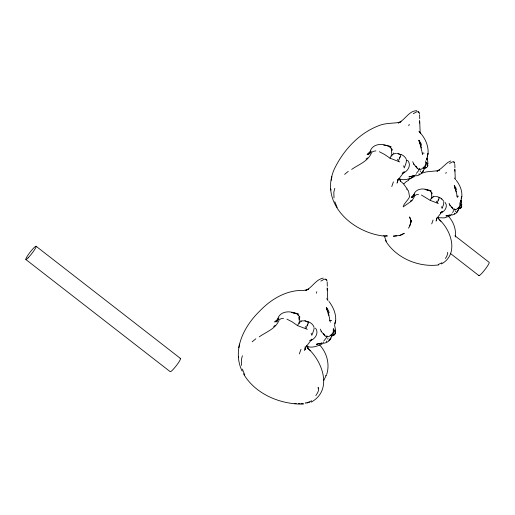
<?xml version="1.0" encoding="UTF-8"?>
<svg xmlns="http://www.w3.org/2000/svg" width="515" height="515" viewBox="0 0 515 515"><rect width="100%" height="100%" fill="white"/><g stroke="black" fill="none" stroke-linecap="round" stroke-linejoin="round"><path stroke-width="0.77" d="M327.868 339.25L327.888 338.143M420.292 171.83L420.304 170.729M455.382 211.704L455.395 210.783M333.321 328.319L333.244 332.181L330.855 335.548L333.192 335.13M425.738 160.905L425.66 164.761L423.279 168.128L425.609 167.71M459.908 202.633L459.844 205.839L457.861 208.626L459.798 208.279M327.321 286.231L327.186 282.207M419.738 118.817L419.603 114.794M454.925 167.697L454.816 164.356M335.593 321.772C336.45 314.414 333.405 307.185 328.963 301.462M428.01 154.352C428.931 145.932 425.004 137.595 419.191 131.692M461.794 197.194C462.509 191.084 459.979 185.085 456.29 180.34M455.299 237.003C456.322 229.561 453.586 221.83 448.501 216.371M426.806 159.978L427.952 153.522L427.263 156.232M461.17 198.751L461.743 196.505L460.732 202.427L461.002 200.496M426.845 159.882L427.057 158.33L426.748 159.006M323.24 278.1C317.073 279.156 313.326 285.233 308.601 288.825C304.841 291.374 300.052 290.067 295.829 290.821C281.834 292.842 269.422 300.908 259.811 310.989C244.213 326.001 231.705 349.82 242.159 371.173M416.847 110.699C409.135 110.616 405.46 119.474 399.061 122.467C391.806 123.516 384.203 122.982 377.36 126.252C358.183 134.055 343.222 150.631 334.344 169.023C319.313 202.736 351.578 232.162 383.244 235.999M315.508 328.132C319.332 332.857 315.051 339.507 309.747 340.788L311.871 339.173L305.382 347.67L305.472 347.342L305.131 349.531L305.163 346.601M406.303 160.242L407.931 160.712C411.749 165.437 407.468 172.087 402.17 173.375L404.288 171.753L397.805 180.25L397.895 179.922L397.554 182.11L397.683 179.896M442.102 211.633L436.797 218.418L436.514 220.233L436.565 218M326.562 341.812L326.703 341.014M418.985 174.392L419.12 173.594M454.301 213.828L454.417 213.165M320.961 331.119L324.991 335.857L326.555 336.791L326.375 337.814L323.961 340.756M413.384 163.699L417.408 168.437L418.978 169.371L418.798 170.394L416.384 173.336M449.653 204.951L452.994 208.884L454.294 209.663L452.595 212.566M239.481 344.078L238.825 347.709M331.905 176.664L331.248 180.289M335.136 334.132L335.123 331.621M427.553 166.712L427.547 164.208M461.414 207.455L461.408 205.369M299.267 323.62L299.975 322.03M391.69 156.206L392.398 154.616M431.647 198.732L432.233 197.412M242.365 355.704L241.406 359.644L241.574 365.399M334.789 188.284L333.823 192.224L333.997 197.985M334.84 323.645L335.529 320.942L334.602 325.345L335.516 329.69M326.71 374.411C330.006 364.208 326.838 352.595 319.577 344.876M304.577 350.599L305.472 347.342M397.001 183.186L397.895 179.922M436.051 221.122L436.797 218.418M308.955 402.312L309.367 402.17M307.674 347.284L307.835 346.801L308.054 348.829L307.674 347.284L306.586 346.73M400.258 179.381L400.47 181.409L400.194 179.561M409.779 225.873C413.159 212.135 410.378 227.533 408.273 228.106M316.326 293.177L316.815 291.748M408.743 125.757L409.238 124.327M445.803 173.458L446.209 172.274M438.754 217.967L438.619 218.366L437.718 217.909M299.357 353.947L300.992 349.247M391.773 186.527L393.415 181.834M431.718 223.903L433.076 220.002M307.326 329.336L297.606 325.622L299.299 321.933L301.584 321.482L300.895 320.388M399.749 161.922L390.029 158.202L391.722 154.513L394.001 154.062L393.312 152.968M438.336 203.477L430.27 200.393L431.673 197.329L433.566 196.955L432.993 196.048M413.416 196.582C414.073 189.301 421.862 187.64 427.643 189.893M313.938 326.806C312.888 324.418 310.706 322.403 308.137 321.83L308.285 323.092L305.891 328.622M406.361 159.393C405.311 156.998 403.123 154.983 400.554 154.41L400.709 155.672L398.314 161.201M440.241 197.599L439.005 197.245L439.134 198.288L437.145 202.884M305.112 327.463L305.492 326.51M397.529 160.043L397.915 159.09M436.495 201.919L436.81 201.127M312.199 334.473L313.712 330.257L314.227 327.952L313.886 327.662M404.616 167.053L406.129 162.837L406.47 160.133M442.379 207.732L443.634 204.236L443.776 202.086M332.613 335.22L334.306 330.559L333.733 329.632L334.879 330.611L335.291 332.626M425.036 167.8L426.723 163.146L426.15 162.212L427.296 163.191L427.708 165.206M459.322 208.356L460.725 204.494L460.249 203.721L461.202 204.532L461.543 206.206L460.404 207.944L460.938 208.034L459.695 208.588M335.053 333.714L335.613 332.529M427.476 166.3L428.036 165.109M461.35 207.107L461.813 206.122M331.924 336.218L330.997 335.767L331.924 336.218L328.982 340.537L331.003 338.033C329.22 341.728 325.544 343.763 321.489 343.202M413.822 195.462L413.075 196.749L414.8 194.052L412.303 197.393L414.234 194.863L412.708 196.337L414.524 194.619L411.234 197.348L414.189 195.134M370.613 151.622L369.313 153.818L370.214 152.26L369.725 153.618C370.517 144.844 379.903 142.842 386.868 145.558M278.197 319.043L276.896 321.231L277.791 319.68L277.308 321.032C278.1 312.264 287.486 310.262 294.451 312.972M323.735 380.521L326.343 375.087L325.783 375.474M399.447 157.931L400.38 156.528M307.024 325.351L307.964 323.948M438.085 200.161L438.857 198.996M315.817 395.597C316.976 393.93 319.834 389.475 318.167 388.091M445.385 258.472L446.66 256.554L447.683 253.644L447.651 252.279M370.961 151.146L368.386 154.59L370.71 151.539L368.875 153.322L371.058 151.249L367.098 154.539L369.12 152.91M278.969 317.987L275.963 322.01L278.287 318.959L276.458 320.742L278.094 319.191M399.666 235.464L404.185 233.289M403.857 183.842L406.116 181.718L408.447 180.392M424.978 168.135L425.68 167.497M459.277 208.639L459.856 208.105M332.561 335.555L333.257 334.917M344.612 174.379L348.237 171.373M252.196 341.799L255.82 338.793M423.948 167.079L421.283 169.229L418.978 169.371M458.421 207.757L456.206 209.541L454.294 209.663M331.525 334.493L328.86 336.649L326.555 336.791M441.278 212.521L442.102 211.794L440.344 212.978C444.748 211.916 448.295 206.393 445.127 202.472M278.641 318.669L274.682 321.959L278.621 319.03M334.737 334.048L333.913 334.718L334.557 334.834L333.063 335.497M415.663 174.939L416.126 174.591M451.546 214.279L451.932 213.995M323.24 342.359L323.71 342.012M366.056 159.038L367.646 157.925M410.371 201.082L411.691 200.155M273.632 326.459L275.229 325.338M413.268 113.712L416.687 111.8L418.347 111.794L419.049 112.231L419.468 113.796M449.556 163.467L452.395 161.877L453.773 161.871L454.352 162.231L454.7 163.532M320.845 281.132L324.27 279.22L325.931 279.214L326.626 279.645L327.044 281.216M408.247 179.993L412.071 177.611M441.954 262.766L438.265 264.517M311.691 400.773L307.243 402.885M404.133 233.359L401.9 234.718M441.464 263.931C459.38 254.146 451.198 229.51 438.497 218.984M311.105 402.176C333.218 390.241 322.409 360.951 307.526 348.024L308.054 348.565M351.668 169.409C358.736 164.44 368.521 161.195 371.624 152.408L373.381 151.326L375.899 150.876M259.251 336.829C266.313 331.86 276.098 328.615 279.207 319.828L280.958 318.74L283.475 318.296M384.196 235.864L384.441 236.482L387.409 235.992C385.935 234.879 384.177 236.643 383.237 235.651M414.498 176.587C409.856 178.666 403.303 181.415 398.7 178.351M450.58 215.65L444.413 217.877L438.149 217.761M322.081 344.007C317.44 346.086 310.886 348.835 306.277 345.771M450.722 160.976L447.722 162.508L440.885 168.617L437.769 170.729L426.446 171.862L421.238 173.355M414.285 175.609L409.058 176.832L410.571 176.445M321.869 343.022L316.641 344.252L318.907 343.672M401.784 234.75L399.646 235.458L393.331 236.16L396.756 235.864M425.487 168.077L426.98 167.414L426.336 167.304M446.061 215.856L449.067 215.373L446.061 215.856L448.571 215.212M413.648 175.866L411.446 176.4L413.841 176.046M449.872 215.051L448.044 215.495L450.033 215.206M319.757 343.64L321.225 343.286M308.536 402.35L308.968 402.254M418.541 194.309L416.448 194.683L414.993 195.578L411.987 200.76L403.148 206.882L404.133 204.371L408.723 198.487L409.56 196.711L408.498 190.859L406.625 189.037M438.754 264.922C418.618 267.594 395.803 258.073 385.284 240.286M409.058 176.832L409.592 176.748M316.641 344.252L317.169 344.168M319.03 343.82L321.418 343.466M305.987 402.91L307.796 402.691M305.125 403.065L305.994 402.968M300.908 403.58L303.432 403.425M394.477 153.464L396.511 153.341M433.958 196.46L435.645 196.357M302.054 320.884L305.195 320.858M303.322 404.133C280.379 404.475 255.24 394.194 243.415 373.69M413.906 175.782C417.961 176.342 421.637 174.308 423.427 170.613L421.399 173.117L423.542 170.484L424.328 168.431M450.084 214.98C453.451 215.444 456.502 213.757 457.99 210.693L456.309 212.766L458.086 210.584L458.736 208.884M298.481 403.541L299.736 403.631M422.023 152.414L422.197 153.007L424.077 153.18M455.363 189.687L456.696 193.653L456.966 196.08L458.524 196.221M327.843 312.727L329.446 317.504L329.774 320.427L331.654 320.6M294.284 403.522L296.241 403.702M383.707 145.166L387.924 145.629L391.149 146.691M425.023 189.572L428.519 189.951L431.197 190.833M291.29 312.586L295.501 313.043L298.726 314.111M426.465 189.932L429.903 190.711L432.182 193.177M293.64 313.133L294.883 313.358M399.009 179.31L400.091 179.864M318.077 387.744L318.508 388.098M387.299 145.938L389.591 146.543L392.333 149.511M295.642 313.558L297.174 313.963L299.91 316.931M398.108 153.85L399.466 154.217M305.685 321.27L308.015 322.12M397.355 153.29L400.96 154.642M436.347 196.312L439.34 197.438M304.932 320.71L308.536 322.062M410.957 220.793L410.584 220.671L411.002 222.371M318.103 387.847L318.482 387.982M379.381 151.738L384.634 154.481L390.029 158.202M421.431 195.024L430.27 200.393M286.958 319.152L292.211 321.901L297.606 325.622M420.06 132.831L420.478 133.089M455.196 179.329L455.543 179.548M327.643 300.245L328.061 300.509M454.925 235.761L489.147 262.347A8.382 1.101 -52.2 0 1 484.435 270.266A8.382 1.101 -52.2 0 1 478.841 275.293M450.425 253.47L478.944 275.628M36.056 246.241L180.475 358.446M25.853 259.515L170.272 371.721A8.382 1.101 -52.2 0 0 177.096 364.633A8.382 1.101 -52.2 0 0 180.025 358.562M418.985 131.293L420.143 132.342L419.719 121.134M454.301 178.055L455.266 178.924L454.906 169.622M326.562 298.706L327.727 299.756L327.295 288.548M439.469 219.899L440.962 221.25M308.691 349.125L310.494 350.754M441.458 198.41L443.821 201.378M399.943 180.604L403.599 183.958L407.281 189.005M389.842 147.052L390.956 148.108M430.115 191.136L431.036 192.011M297.425 314.472L298.533 315.528M440.628 198.256L441.522 199.176M419.236 168.353L419.95 169.158M454.507 208.813L455.099 209.483M326.813 335.774L327.527 336.578M452.994 208.884L451.707 206.933L452.196 208.009M417.408 168.437L415.856 166.081L416.448 167.381M324.991 335.857L323.433 333.501L324.032 334.795M431.519 192.99L432.046 194.001M391.535 149.286L392.166 150.509M299.112 316.706L299.749 317.929M449.074 203.303L450.187 205.517M412.689 161.716L414.028 164.375M320.266 329.13L321.611 331.795M453.773 161.871L454.146 162.663M418.347 111.794L418.798 112.746M325.931 279.214L326.375 280.166M386.392 241.303L384.441 236.482M337.164 207.5L334.814 201.687M244.741 374.92L242.398 369.107M456.457 189.771L455.904 187.969L454.288 185.49L455.144 188.799M421.585 145.41L420.916 143.234L418.965 140.254L419.995 144.232M329.169 312.83L328.499 310.654L326.549 307.674L327.579 311.652M441.51 206.734L442.134 208.466M403.573 165.843L404.32 167.929M311.15 333.263L311.903 335.349M461.73 203.766L460.97 200.161M427.933 162.27L427.019 157.925M461.582 204.243L461.833 204.983M427.753 162.843L428.062 163.731M335.336 330.263L335.638 331.151M420.266 145.307L421.972 151.642M456.966 196.08L457.429 197.535M422.197 153.007L422.751 154.764M329.774 320.427L330.334 322.178M456.374 191.876L454.288 185.49L454.99 188.271M421.482 147.94L418.965 140.254L419.815 143.608M329.059 315.36L326.549 307.674L327.392 311.021M330.81 188.96L330.939 190.119M238.387 356.374L238.522 357.539M431.486 193.428L431.686 196.666M391.497 149.814L391.735 153.715M299.318 321.135L299.08 317.234L299.215 319.461M454.777 169.075L454.88 171.25M419.558 120.478L419.68 123.091M327.141 287.898L327.263 290.512M400.973 121.714L398.237 122.95L400.973 121.714M439.353 170.105L437.081 171.128L439.353 170.105M308.556 289.134L305.813 290.363L308.556 289.134M424.347 168.798L423.42 168.347L424.347 168.798M458.749 209.18L457.983 208.813L458.749 209.18M410.861 220.414L409.65 217.053L410.861 220.414M28.1 257.867A8.382 1.101 -52.2 0 0 36.159 246.576A8.382 1.101 -52.2 0 0 28.602 254.198A8.382 1.101 -52.2 0 0 28.1 257.867"/></g></svg>
